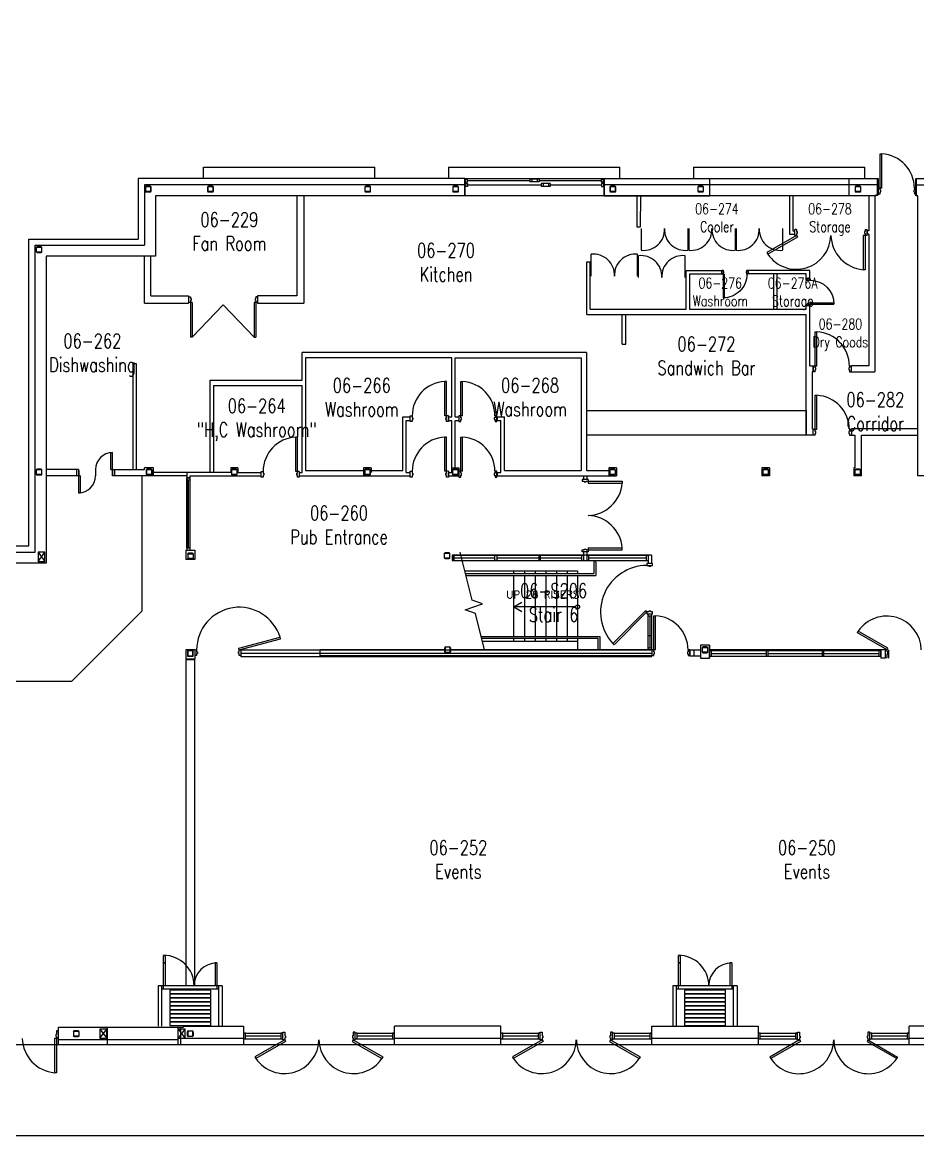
# Model space of a CAD drawing. Extents: x 11182 to 734459, y -1391328 to 152085.
# Drawn here: x 238746 to 262266, y -474470 to -445222 of the extents above; entities that cross this region are included whole.
import ezdxf
from ezdxf.enums import TextEntityAlignment as Align

# ---------------------------------------------------------------- set-up
doc = ezdxf.new("R2010")
doc.units = 0
doc.header["$LTSCALE"] = 500
doc.header["$MEASUREMENT"] = 0
doc.layers.add('0_Defpoints', color=106, linetype='CONTINUOUS', plot=False)
for name, color, linetype in [('0_room_data', 7, 'CONTINUOUS'), ('1_Wall_Exist', 251, 'CONTINUOUS'), ('3_Text', 7, 'CONTINUOUS')]:
    doc.layers.add(name, color=color, linetype=linetype)
doc.styles.add('1_200', font='simplex.shx', dxfattribs={"width": 0.75, "height": 460})
doc.styles.add('RAPIDO', font='SIMPLEX.shx')

# ---------------------------------------------------------------- blocks, each defined once
blk = doc.blocks.new('room_data')
at = {"layer": '3_Text', "style": '1_200', "width": 0.75}
for tag, p in [('ROOMNUM', (0, 0)), ('ROOMUSE', (0, -575))]:
    blk.add_attdef(tag, text='', height=345, dxfattribs=at).set_placement(p, align=Align.MIDDLE_CENTER)

msp = doc.modelspace()

# ---------------------------------------------------------------- linework, layer by layer
at = {"layer": '0_Defpoints'}
msp.add_lwpolyline([(217711, -415974), (309424, -415974), (309424, -474470), (217711, -474470)], close=True, dxfattribs=at)
at = {"layer": '1_Wall_Exist'}
for p, q in [((261279, -448681), (261324, -448681)), ((261279, -449632), (261279, -448681)), ((261324, -449581), (261324, -448681)), ((243506, -449323), (243506, -449028)), ((243506, -449028), (248006, -449028)), ((248006, -449323), (248006, -449028)), ((249943, -449028), (249943, -449324)), ((249943, -449028), (254443, -449028)), ((254443, -449324), (254443, -449028)), ((256380, -449028), (256380, -449323)), ((256380, -449028), (260880, -449028)), ((260880, -449323), (260880, -449028)), ((250371, -449324), (241788, -449323)), ((241788, -449323), (241788, -450915)), ((250371, -449489), (241953, -449488)), ((241953, -449488), (241953, -451080)), ((242105, -449527), (242000, -449527)), ((242000, -449539), (242105, -449539)), ((243744, -449527), (243639, -449527)), ((243639, -449539), (243744, -449539)), ((247873, -449527), (247768, -449527)), ((247768, -449539), (247873, -449539)), ((250180, -449527), (250075, -449527)), ((250075, -449539), (250180, -449539)), ((250371, -449778), (250371, -449324)), ((250371, -449324), (256795, -449324)), ((250371, -449324), (250371, -449778)), ((250441, -449344), (250371, -449344)), ((250371, -449419), (250441, -449419)), ((250371, -449460), (250441, -449460)), ((250441, -449535), (250371, -449535)), ((250391, -449419), (250391, -449344)), ((250391, -449460), (250391, -449535)), ((250441, -449419), (250441, -449344)), ((250441, -449378), (252081, -449378)), ((250441, -449460), (250441, -449535)), ((252375, -449500), (250441, -449500)), ((252081, -449340), (252081, -449415)), ((252321, -449340), (252081, -449340)), ((252321, -449415), (252081, -449415)), ((252131, -449340), (252131, -449415)), ((252271, -449340), (252271, -449415)), ((252321, -449340), (252321, -449415)), ((252321, -449378), (253961, -449378)), ((252375, -449460), (252375, -449535)), ((252615, -449460), (252375, -449460)), ((252615, -449535), (252375, -449535)), ((252425, -449460), (252425, -449535)), ((252565, -449460), (252565, -449535)), ((252615, -449460), (252615, -449535)), ((253961, -449500), (252615, -449500)), ((253961, -449344), (254031, -449344)), ((253961, -449419), (253961, -449344)), ((254031, -449419), (253961, -449419)), ((253961, -449460), (253961, -449535)), ((254031, -449460), (253961, -449460)), ((253961, -449535), (254031, -449535)), ((254011, -449419), (254011, -449344)), ((254011, -449460), (254011, -449535)), ((254031, -449324), (254031, -449778)), ((254031, -449778), (254031, -449324)), ((261229, -449488), (254031, -449488)), ((254310, -449527), (254205, -449527)), ((254205, -449539), (254310, -449539)), ((256617, -449527), (256512, -449527)), ((256512, -449539), (256617, -449539)), ((256795, -449323), (261229, -449323)), ((256795, -449324), (260468, -449323)), ((256795, -449324), (256795, -449778)), ((260468, -449778), (260468, -449323)), ((260747, -449527), (260642, -449527)), ((260642, -449539), (260747, -449539)), ((261202, -449323), (261202, -449778)), ((261215, -449323), (261215, -449756)), ((261229, -449323), (261229, -449756)), ((262216, -449778), (262216, -449323)), ((262229, -449323), (262229, -449778)), ((262229, -449323), (262720, -449323)), ((262229, -449488), (262555, -449488)), ((241977, -449550), (241977, -449655)), ((241989, -449655), (241989, -449550)), ((242105, -449667), (242000, -449667)), ((242000, -449679), (242105, -449679)), ((242117, -449550), (242117, -449655)), ((242129, -449655), (242129, -449550)), ((254031, -449778), (242243, -449778)), ((242243, -449778), (242243, -451368)), ((243615, -449550), (243615, -449655)), ((243627, -449655), (243627, -449550)), ((243744, -449667), (243639, -449667)), ((243639, -449679), (243744, -449679)), ((243755, -449550), (243755, -449655)), ((243767, -449655), (243767, -449550)), ((245954, -449778), (245954, -452410)), ((246144, -449778), (246144, -452600)), ((247745, -449550), (247745, -449655)), ((247757, -449655), (247757, -449550)), ((247873, -449667), (247768, -449667)), ((247768, -449679), (247873, -449679)), ((247885, -449550), (247885, -449655)), ((247897, -449655), (247897, -449550)), ((250052, -449550), (250052, -449655)), ((250064, -449655), (250064, -449550)), ((250180, -449667), (250075, -449667)), ((250075, -449679), (250180, -449679)), ((250192, -449550), (250192, -449655)), ((250204, -449655), (250204, -449550)), ((254031, -449778), (250371, -449778)), ((254031, -449778), (256795, -449778)), ((261165, -449778), (254031, -449778)), ((254182, -449550), (254182, -449655)), ((254194, -449655), (254194, -449550)), ((254310, -449667), (254205, -449667)), ((254205, -449679), (254310, -449679)), ((254322, -449550), (254322, -449655)), ((254334, -449655), (254334, -449550)), ((254887, -449778), (254887, -450598)), ((254981, -449778), (254980, -450598)), ((256489, -449550), (256489, -449655)), ((256501, -449655), (256501, -449550)), ((256617, -449667), (256512, -449667)), ((256512, -449679), (256617, -449679)), ((256629, -449550), (256629, -449655)), ((256641, -449655), (256641, -449550)), ((258897, -449778), (258897, -450791)), ((258989, -449778), (258989, -450699)), ((260619, -449550), (260619, -449655)), ((260631, -449655), (260631, -449550)), ((260747, -449667), (260642, -449667)), ((260642, -449679), (260747, -449679)), ((260759, -449550), (260759, -449655)), ((260771, -449655), (260771, -449550)), ((260979, -449778), (260979, -450699)), ((261135, -449778), (261135, -454402)), ((261165, -449756), (261229, -449756)), ((261165, -449756), (261165, -449778)), ((261324, -449581), (261229, -449581)), ((261229, -449731), (261279, -449731)), ((261298, -449632), (261279, -449632)), ((261279, -449731), (261279, -449680)), ((261279, -449680), (261298, -449680)), ((261298, -449680), (261298, -449632)), ((262179, -449632), (262160, -449632)), ((262160, -449632), (262160, -449680)), ((262160, -449680), (262179, -449680)), ((262229, -449581), (262179, -449581)), ((262179, -449581), (262179, -449632)), ((262179, -449680), (262179, -449731)), ((262179, -449731), (262229, -449731)), ((262265, -449778), (262229, -449778)), ((262265, -457138), (262265, -449778)), ((254887, -450598), (254980, -450598)), ((255005, -450642), (255005, -451212)), ((256224, -450642), (256224, -451212)), ((256250, -450642), (256250, -451212)), ((257469, -450642), (257469, -451212)), ((257494, -450642), (257494, -451212)), ((258713, -450642), (258713, -451212)), ((258989, -450699), (259034, -450699)), ((259034, -450821), (259034, -450669)), ((259084, -450669), (259034, -450669)), ((259084, -450669), (259084, -450720)), ((260884, -450669), (260884, -450720)), ((260884, -450669), (260934, -450669)), ((260934, -450821), (260934, -450669)), ((260979, -450699), (260934, -450699)), ((260934, -450699), (260934, -450791)), ((238923, -458973), (238923, -450915)), ((238923, -450915), (241788, -450915)), ((259084, -450821), (258305, -451271)), ((259109, -450865), (258330, -451315)), ((258897, -450791), (259034, -450791)), ((259084, -450821), (259034, -450821)), ((259084, -450720), (259103, -450720)), ((259103, -450770), (259084, -450770)), ((259084, -450770), (259084, -450821)), ((259084, -450821), (259109, -450865)), ((259103, -450720), (259103, -450770)), ((260834, -450821), (260834, -451721)), ((260934, -450821), (260834, -450821)), ((260884, -450720), (260865, -450720)), ((260865, -450720), (260865, -450770)), ((260865, -450770), (260884, -450770)), ((260884, -450770), (260884, -451721)), ((260979, -450791), (260934, -450791)), ((260979, -450791), (260979, -454246)), ((239088, -459138), (239088, -451080)), ((239088, -451080), (241953, -451080)), ((239112, -451142), (239112, -451247)), ((239124, -451247), (239124, -451142)), ((239240, -451119), (239135, -451119)), ((239135, -451131), (239240, -451131)), ((239240, -451259), (239135, -451259)), ((239135, -451271), (239240, -451271)), ((239252, -451142), (239252, -451247)), ((239264, -451247), (239264, -451142)), ((258305, -451271), (258330, -451315)), ((242243, -451368), (239376, -451368)), ((239376, -451368), (239376, -459433)), ((241953, -452600), (241953, -451368)), ((242122, -452410), (242122, -451368)), ((253576, -452902), (253576, -451512)), ((253576, -451512), (253665, -451512)), ((253665, -452758), (253665, -451512)), ((253690, -451887), (253690, -451317)), ((254909, -451887), (254909, -451317)), ((254934, -451925, 2182), (254934, -451355, 2182)), ((256154, -451925, 2182), (256154, -451355, 2182)), ((256180, -452758), (256180, -451741)), ((256180, -451741), (257118, -451741)), ((256272, -451833), (256272, -452758)), ((256272, -451833), (257118, -451833)), ((257118, -451838), (257118, -451735)), ((257118, -451735), (257152, -451735)), ((257118, -451741), (257118, -451833)), ((257183, -451838), (257118, -451838)), ((257152, -451735), (257152, -451770)), ((257152, -451770), (257165, -451770)), ((257152, -451803), (257152, -452464)), ((257165, -451803), (257152, -451803)), ((257165, -451770), (257165, -451803)), ((257183, -451838), (257183, -452464)), ((257765, -451803), (257765, -451770)), ((257765, -451770), (257778, -451770)), ((257778, -451803), (257765, -451803)), ((257778, -451770), (257778, -451735)), ((257778, -451735), (257812, -451735)), ((257778, -451838), (257778, -451803)), ((257812, -451838), (257778, -451838)), ((257812, -451735), (257812, -451838)), ((259430, -451741), (257812, -451741)), ((257812, -451833), (257812, -451741)), ((259338, -451833), (257812, -451833)), ((258486, -452758), (258486, -451833)), ((258578, -452758), (258578, -451833)), ((259338, -451965), (259338, -451833)), ((259430, -451965), (259430, -451741)), ((260884, -451721), (260834, -451721)), ((259335, -451999), (259335, -451965)), ((259335, -451965), (259438, -451965)), ((259370, -451999), (259335, -451999)), ((259429, -451965), (259338, -451965)), ((259370, -452012), (259370, -451999)), ((259403, -452012), (259370, -452012)), ((259403, -451999), (259403, -452012)), ((259438, -451999), (259403, -451999)), ((259438, -451965), (259438, -451999)), ((242122, -452410), (243114, -452410)), ((243114, -452410), (243114, -452600)), ((243114, -452410), (243114, -452600)), ((243114, -452430), (243164, -452430)), ((243164, -452430), (243164, -452481)), ((244929, -452430), (244879, -452430)), ((244879, -452430), (244879, -452481)), ((244929, -452410), (244929, -452600)), ((245954, -452410), (244929, -452410)), ((241953, -452600), (243114, -452600)), ((243209, -452580), (243114, -452580)), ((243164, -452481), (243183, -452481)), ((243164, -452529), (243164, -453494)), ((243183, -452529), (243164, -452529)), ((243183, -452481), (243183, -452529)), ((243209, -452580), (243209, -453494)), ((244021, -452640), (243209, -453494)), ((244021, -452640), (244834, -453494)), ((244834, -452580), (244834, -453494)), ((244929, -452580), (244834, -452580)), ((244879, -452481), (244860, -452481)), ((244860, -452481), (244860, -452529)), ((244860, -452529), (244879, -452529)), ((244879, -452529), (244879, -453494)), ((244929, -452600), (246144, -452600)), ((257152, -452464), (257183, -452464)), ((259335, -452659), (259335, -452625)), ((259335, -452625), (259370, -452625)), ((259438, -452659), (259335, -452659)), ((259338, -452758), (259338, -452659)), ((259338, -452659), (259429, -452659)), ((259370, -452625), (259370, -452612)), ((259370, -452612), (259403, -452612)), ((259403, -452612), (259403, -452625)), ((259403, -452625), (260064, -452625)), ((259429, -454246), (259429, -452659)), ((259438, -452594), (260064, -452594)), ((259438, -452594), (259438, -452659)), ((260064, -452625), (260064, -452594)), ((253576, -452902), (259338, -452902)), ((253665, -452758), (256180, -452758)), ((254507, -453674), (254507, -452902)), ((254596, -453674), (254596, -452902)), ((256272, -452758), (259338, -452758)), ((259338, -456071), (259337, -452902)), ((243209, -453494), (243164, -453494)), ((244834, -453494), (244879, -453494)), ((259572, -453352), (259617, -453352)), ((259572, -454303), (259572, -453352)), ((259617, -454252), (259617, -453352)), ((246098, -454625), (246098, -453895)), ((253564, -453895), (246098, -453895)), ((253564, -453895), (253564, -456998)), ((254507, -453674), (254596, -453674)), ((241648, -454189), (241648, -456970)), ((241648, -454189), (241740, -454189)), ((241740, -454189), (241740, -456970)), ((250031, -454035), (246187, -454035)), ((246187, -454035), (246187, -456998)), ((250031, -455589), (250031, -454035)), ((250120, -455589), (250120, -454035)), ((250120, -454035), (253424, -454035)), ((253424, -454035), (253424, -456998)), ((259429, -454246), (259522, -454246)), ((259493, -454402), (259494, -455902)), ((259572, -454402), (259493, -454402)), ((259522, -454402), (259522, -454246)), ((259617, -454252), (259522, -454252)), ((259522, -454252), (259522, -454402)), ((259591, -454303), (259572, -454303)), ((259572, -454402), (259572, -454351)), ((259572, -454351), (259591, -454351)), ((259591, -454351), (259591, -454303)), ((260472, -454303), (260453, -454303)), ((260453, -454303), (260453, -454351)), ((260453, -454351), (260472, -454351)), ((260522, -454252), (260472, -454252)), ((260472, -454252), (260472, -454303)), ((260472, -454351), (260472, -454402)), ((260472, -454402), (261135, -454402)), ((260979, -454246), (260522, -454246)), ((260522, -454402), (260522, -454246)), ((260522, -454402), (260522, -454252)), ((243680, -457046), (243680, -454625)), ((243680, -454625), (246098, -454625)), ((243769, -454765), (246098, -454765)), ((243769, -454765), (243769, -457049)), ((246098, -457049), (246098, -454765)), ((249843, -455559), (249843, -454659)), ((249888, -454659), (249843, -454659)), ((249888, -455610), (249888, -454659)), ((250263, -454659), (250308, -454659)), ((250263, -455610), (250263, -454659)), ((250308, -455559), (250308, -454659)), ((259572, -455021), (259617, -455021)), ((259572, -455972), (259572, -455021)), ((259617, -455921), (259617, -455021)), ((248743, -455589), (248938, -455589)), ((248743, -456998), (248743, -455589)), ((248832, -457046), (248832, -455678)), ((248832, -455678), (248938, -455678)), ((248924, -455589), (248924, -455678)), ((248938, -455709), (248938, -455559)), ((248938, -455559), (248988, -455559)), ((248988, -455559), (248988, -455610)), ((248988, -455610), (249007, -455610)), ((249007, -455658), (248988, -455658)), ((248988, -455658), (248988, -455709)), ((249007, -455610), (249007, -455658)), ((249938, -455559), (249843, -455559)), ((249869, -455658), (249869, -455610)), ((249869, -455610), (249888, -455610)), ((249888, -455658), (249869, -455658)), ((249888, -455709), (249888, -455658)), ((249938, -455559), (249938, -455709)), ((249938, -455589), (250031, -455589)), ((249938, -455678), (249938, -455589)), ((249938, -455678), (250031, -455678)), ((250031, -457046), (250031, -455678)), ((250120, -455589), (250213, -455589)), ((250120, -456922), (250120, -455678)), ((250123, -455678), (250213, -455678)), ((250308, -455559), (250213, -455559)), ((250213, -455559), (250213, -455709)), ((250282, -455610), (250263, -455610)), ((250263, -455709), (250263, -455658)), ((250263, -455658), (250282, -455658)), ((250282, -455658), (250282, -455610)), ((251163, -455610), (251144, -455610)), ((251144, -455610), (251144, -455658)), ((251144, -455658), (251163, -455658)), ((251213, -455559), (251163, -455559)), ((251163, -455559), (251163, -455610)), ((251163, -455658), (251163, -455709)), ((251213, -455709), (251213, -455559)), ((251213, -455586), (251411, -455586)), ((251213, -455678), (251319, -455678)), ((251227, -455678), (251227, -455589)), ((251319, -457046), (251319, -455678)), ((251411, -456998), (251411, -455586)), ((253564, -455420), (259338, -455420)), ((259338, -455420), (259338, -456071)), ((248988, -455709), (248938, -455709)), ((249938, -455709), (249888, -455709)), ((250213, -455709), (250263, -455709)), ((251163, -455709), (251213, -455709)), ((259522, -455902), (259494, -455902)), ((259522, -456071), (259522, -455902)), ((259617, -455921), (259522, -455921)), ((259591, -455972), (259572, -455972)), ((259591, -456020), (259591, -455972)), ((260472, -455972), (260453, -455972)), ((260453, -455972), (260453, -456020)), ((260522, -455921), (260472, -455921)), ((260472, -455921), (260472, -455972)), ((262265, -455902), (260522, -455902)), ((260522, -455902), (260522, -456071)), ((245928, -457019), (245928, -456119)), ((245973, -456119), (245928, -456119)), ((245973, -457070), (245973, -456119)), ((249843, -457017), (249843, -456117)), ((249888, -456117), (249843, -456117)), ((249888, -457068), (249888, -456117)), ((250263, -456117), (250308, -456117)), ((250263, -457068), (250263, -456117)), ((250308, -457017), (250308, -456117)), ((259572, -456071), (253564, -456071)), ((259572, -456071), (259572, -456020)), ((259572, -456020), (259591, -456020)), ((260453, -456020), (260472, -456020)), ((260472, -456020), (260472, -456071)), ((260472, -456071), (260618, -456071)), ((260618, -456071), (260618, -456922)), ((260787, -456071), (262265, -456071)), ((260787, -457138), (260787, -456071)), ((241071, -456970), (241071, -456525)), ((241071, -456525), (241116, -456525)), ((241116, -457138), (241116, -456525)), ((239112, -456984), (239112, -457089)), ((239124, -457089), (239124, -456984)), ((239240, -456961), (239135, -456961)), ((239135, -456973), (239240, -456973)), ((239240, -457101), (239135, -457101)), ((239135, -457113), (239240, -457113)), ((239252, -456984), (239252, -457089)), ((239264, -457089), (239264, -456984)), ((240226, -456970), (239376, -456970)), ((240271, -457138), (239396, -457138)), ((240176, -457138), (240176, -456970)), ((240226, -456970), (240226, -457583)), ((240231, -456998), (240231, -457138)), ((240271, -457138), (240271, -457583)), ((240671, -456970), (240671, -457138)), ((241071, -456970), (241953, -456970)), ((243067, -457138), (241116, -457138)), ((241121, -457138), (241121, -456998)), ((241166, -456970), (241166, -457138)), ((241893, -460686), (241893, -457138)), ((241953, -456970), (241953, -456922)), ((242197, -456922), (241953, -456922)), ((242004, -456984), (242004, -457089)), ((242016, -457089), (242016, -456984)), ((242132, -456961), (242028, -456961)), ((242028, -456973), (242132, -456973)), ((242132, -457101), (242028, -457101)), ((242028, -457113), (242132, -457113)), ((242144, -456984), (242144, -457089)), ((242156, -457089), (242156, -456984)), ((244224, -457049), (242176, -457049)), ((242176, -457049), (242176, -457138)), ((242197, -457138), (242197, -456922)), ((243067, -457049), (243067, -459086)), ((243156, -457138), (245023, -457138)), ((243156, -459086), (243156, -457138)), ((243165, -457138), (243469, -457138)), ((244406, -456922), (244224, -456922)), ((244224, -456922), (244224, -457049)), ((244239, -456984), (244239, -457089)), ((244250, -457089), (244250, -456984)), ((244367, -456961), (244262, -456961)), ((244262, -456973), (244367, -456973)), ((244367, -457101), (244262, -457101)), ((244262, -457113), (244367, -457113)), ((244379, -456984), (244379, -457089)), ((244391, -457089), (244391, -456984)), ((244406, -456922), (244406, -457049)), ((244406, -457049), (245023, -457049)), ((245009, -457049), (245009, -457138)), ((245023, -457169), (245023, -457019)), ((245023, -457019), (245073, -457019)), ((245073, -457019), (245073, -457070)), ((245073, -457070), (245092, -457070)), ((245092, -457118), (245073, -457118)), ((245073, -457118), (245073, -457169)), ((245092, -457070), (245092, -457118)), ((246023, -457019), (245928, -457019)), ((245954, -457118), (245954, -457070)), ((245954, -457070), (245973, -457070)), ((245973, -457118), (245954, -457118)), ((245973, -457169), (245973, -457118)), ((246023, -457019), (246023, -457169)), ((246023, -457049), (246098, -457049)), ((246023, -457138), (248938, -457138)), ((246187, -456998), (247713, -456998)), ((247713, -456922), (247713, -457138)), ((247914, -456922), (247713, -456922)), ((247739, -456984), (247739, -457089)), ((247750, -457089), (247750, -456984)), ((247867, -456961), (247762, -456961)), ((247762, -456973), (247867, -456973)), ((247867, -457101), (247762, -457101)), ((247762, -457113), (247867, -457113)), ((247879, -456984), (247879, -457089)), ((247891, -457089), (247891, -456984)), ((247914, -456922), (247914, -457046)), ((247914, -456998), (248743, -456998)), ((248832, -457046), (248938, -457046)), ((248924, -457049), (248924, -457138)), ((248938, -457167), (248938, -457017)), ((248938, -457017), (248988, -457017)), ((248988, -457017), (248988, -457068)), ((248988, -457068), (249007, -457068)), ((249007, -457116), (248988, -457116)), ((248988, -457116), (248988, -457167)), ((249007, -457068), (249007, -457116)), ((249938, -457017), (249843, -457017)), ((249869, -457116), (249869, -457068)), ((249869, -457068), (249888, -457068)), ((249888, -457116), (249869, -457116)), ((249888, -457167), (249888, -457116)), ((249938, -457017), (249938, -457167)), ((249938, -457046), (250031, -457046)), ((249938, -457138), (249938, -457049)), ((249938, -457138), (250213, -457138)), ((250031, -456922), (250213, -456922)), ((250046, -456984), (250046, -457089)), ((250057, -457089), (250057, -456984)), ((250174, -456961), (250069, -456961)), ((250069, -456973), (250174, -456973)), ((250174, -457101), (250069, -457101)), ((250069, -457113), (250174, -457113)), ((250186, -456984), (250186, -457089)), ((250198, -457089), (250198, -456984)), ((250213, -456922), (250213, -457167)), ((250308, -457017), (250213, -457017)), ((250282, -457068), (250263, -457068)), ((250263, -457167), (250263, -457116)), ((250263, -457116), (250282, -457116)), ((250282, -457116), (250282, -457068)), ((251163, -457068), (251144, -457068)), ((251144, -457068), (251144, -457116)), ((251144, -457116), (251163, -457116)), ((251213, -457017), (251163, -457017)), ((251163, -457017), (251163, -457068)), ((251163, -457116), (251163, -457167)), ((251213, -457167), (251213, -457017)), ((251213, -457046), (251319, -457046)), ((251213, -457138), (254351, -457138)), ((251227, -457138), (251227, -457049)), ((251411, -456998), (253424, -456998)), ((253486, -457138), (253486, -457228)), ((253564, -456998), (254150, -456998)), ((253576, -457138), (253576, -457228)), ((254150, -456922), (254150, -457138)), ((254351, -456922), (254150, -456922)), ((254176, -456984), (254176, -457089)), ((254187, -457089), (254187, -456984)), ((254304, -456961), (254199, -456961)), ((254199, -456973), (254304, -456973)), ((254304, -457101), (254199, -457101)), ((254199, -457113), (254304, -457113)), ((254316, -456984), (254316, -457089)), ((254328, -457089), (254328, -456984)), ((254351, -456922), (254351, -457138)), ((258172, -456922), (258172, -457138)), ((258373, -456922), (258172, -456922)), ((258373, -457138), (258172, -457138)), ((258198, -456984), (258198, -457089)), ((258209, -457089), (258209, -456984)), ((258326, -456961), (258221, -456961)), ((258221, -456973), (258326, -456973)), ((258326, -457101), (258221, -457101)), ((258221, -457113), (258326, -457113)), ((258338, -456984), (258338, -457089)), ((258350, -457089), (258350, -456984)), ((258373, -456922), (258373, -457138)), ((260586, -456922), (260586, -457138)), ((260618, -456922), (260586, -456922)), ((260787, -457138), (260586, -457138)), ((260612, -456984), (260612, -457089)), ((260623, -457089), (260623, -456984)), ((260740, -456961), (260635, -456961)), ((260635, -456973), (260740, -456973)), ((260740, -457101), (260635, -457101)), ((260635, -457113), (260740, -457113)), ((260752, -456984), (260752, -457089)), ((260764, -457089), (260764, -456984)), ((263262, -457138), (262265, -457138)), ((243067, -459036), (243067, -457187)), ((243067, -457187), (243156, -457187)), ((243156, -457187), (243067, -457187)), ((243156, -457187), (243067, -457187)), ((243067, -457237), (243156, -457237)), ((243113, -459036), (243113, -457237)), ((243156, -459036), (243156, -457187)), ((245073, -457169), (245023, -457169)), ((246023, -457169), (245973, -457169)), ((248988, -457167), (248938, -457167)), ((249938, -457167), (249888, -457167)), ((250213, -457167), (250263, -457167)), ((251163, -457167), (251213, -457167)), ((253607, -457228), (253455, -457228)), ((253455, -457228), (253455, -457278)), ((253455, -457278), (253506, -457278)), ((253506, -457278), (253506, -457297)), ((253506, -457297), (253556, -457297)), ((253556, -457297), (253556, -457278)), ((253556, -457278), (254507, -457278)), ((253607, -457228), (253607, -457328)), ((253607, -457328), (254507, -457328)), ((254507, -457278), (254507, -457328)), ((240226, -457583), (240271, -457583)), ((225104, -458973), (238923, -458973)), ((225308, -459138), (239088, -459138)), ((239160, -459142), (239338, -459384)), ((239160, -459384), (239338, -459142)), ((239160, -459142), (239160, -459384)), ((239338, -459142), (239160, -459142)), ((239338, -459384), (239338, -459142)), ((243041, -459086), (243278, -459086)), ((243041, -459086), (243041, -459332)), ((243159, -459036), (243067, -459036)), ((243067, -459086), (243156, -459086)), ((243219, -459171), (243114, -459171)), ((243114, -459183), (243219, -459183)), ((243159, -459086), (243159, -459036)), ((243278, -459086), (243278, -459332)), ((249828, -459180), (249828, -459285)), ((249840, -459285), (249840, -459180)), ((249957, -459156), (249852, -459156)), ((249852, -459168), (249957, -459168)), ((249969, -459180), (249969, -459285)), ((249980, -459285), (249980, -459180)), ((250564, -460405), (250250, -459138)), ((253455, -459128), (253455, -459078)), ((253455, -459078), (253506, -459078)), ((253607, -459128), (253455, -459128)), ((253486, -459128), (253486, -459357)), ((253506, -459078), (253506, -459059)), ((253506, -459059), (253556, -459059)), ((253556, -459059), (253556, -459078)), ((253556, -459078), (254507, -459078)), ((253576, -459128), (253576, -459357)), ((253607, -459028), (253607, -459128)), ((253607, -459028), (254507, -459028)), ((254507, -459078), (254507, -459028)), ((239376, -459433), (225564, -459433)), ((239160, -459384), (239338, -459384)), ((243278, -459332), (243041, -459332)), ((243091, -459194), (243091, -459299)), ((243102, -459299), (243102, -459194)), ((243219, -459311), (243114, -459311)), ((243114, -459323), (243219, -459323)), ((243231, -459194), (243231, -459299)), ((243243, -459299), (243243, -459194)), ((249957, -459297), (249852, -459297)), ((249852, -459308), (249957, -459308)), ((250036, -459217), (253486, -459217)), ((250086, -459217), (250036, -459217)), ((250036, -459217), (250036, -459357)), ((250036, -459357), (255184, -459357)), ((255273, -459217), (250043, -459217)), ((250043, -459217), (250043, -459357)), ((250086, -459357), (250086, -459217)), ((250086, -459292), (251161, -459292)), ((250086, -459357), (252311, -459357)), ((251161, -459357), (251161, -459217)), ((251161, -459217), (251211, -459217)), ((251211, -459357), (251161, -459357)), ((251211, -459217), (251211, -459357)), ((251211, -459292), (252311, -459292)), ((252361, -459217), (252311, -459217)), ((252311, -459217), (252311, -459357)), ((252311, -459357), (252361, -459357)), ((252361, -459357), (252361, -459217)), ((252361, -459292), (253436, -459292)), ((252361, -459357), (255134, -459357)), ((253486, -459217), (253436, -459217)), ((253436, -459217), (253436, -459357)), ((253436, -459357), (253486, -459357)), ((253576, -459217), (255184, -459217)), ((253626, -459217), (253576, -459217)), ((253576, -459357), (253626, -459357)), ((253626, -459357), (253626, -459217)), ((253626, -459292), (255134, -459292)), ((253757, -459405), (253757, -459702)), ((253807, -459405), (253807, -459752)), ((255134, -459217), (255134, -459357)), ((255134, -459357), (255184, -459357)), ((255303, -459439), (255153, -459439)), ((255153, -459439), (255153, -459489)), ((255184, -459217), (255184, -459439)), ((255273, -459217), (255273, -459439)), ((255303, -459489), (255303, -459439)), ((250371, -459627), (253334, -459627)), ((250390, -459702), (253757, -459702)), ((250402, -459752), (253807, -459752)), ((251654, -459702), (251654, -459627)), ((251654, -461352), (251654, -459752)), ((251934, -459627), (251934, -459702)), ((251934, -459752), (251934, -461352)), ((252214, -459627), (252214, -459702)), ((252214, -459752), (252214, -461352)), ((252494, -459627), (252494, -459702)), ((252494, -459752), (252494, -461352)), ((252774, -459627), (252774, -459702)), ((252774, -459752), (252774, -461352)), ((253054, -459627), (253054, -459702)), ((253054, -459752), (253054, -461352)), ((253334, -459627), (253334, -459702)), ((253334, -459752), (253334, -461352)), ((255153, -459489), (255204, -459489)), ((255184, -459490), (255273, -459490)), ((255204, -459489), (255204, -459508)), ((255204, -459508), (255252, -459508)), ((255252, -459508), (255252, -459489)), ((255252, -459489), (255303, -459489)), ((250382, -460657), (250831, -460498)), ((250831, -460498), (250564, -460405)), ((253284, -460577), (251648, -460577)), ((251654, -460577), (251870, -460452)), ((251654, -460577), (251870, -460702)), ((240046, -462533), (241893, -460686)), ((250649, -460750), (250382, -460657)), ((250887, -461708), (250649, -460750)), ((255122, -460677), (254259, -461540)), ((255153, -460709), (254291, -461572)), ((255153, -460709), (255122, -460677)), ((255204, -460709), (255153, -460709)), ((255153, -460709), (255153, -460759)), ((255153, -460759), (255303, -460759)), ((255184, -461708), (255184, -460759)), ((255184, -460809), (255273, -460809)), ((255252, -460690), (255204, -460690)), ((255204, -460690), (255204, -460709)), ((255228, -460809), (255228, -461658)), ((255252, -460709), (255252, -460690)), ((255303, -460709), (255252, -460709)), ((255273, -460759), (255273, -461708)), ((255303, -460759), (255303, -460709)), ((255334, -460809), (255379, -460809)), ((255334, -461760), (255334, -460809)), ((255379, -461709), (255379, -460809)), ((260680, -461260), (260705, -461216)), ((261485, -461666), (260705, -461216)), ((244435, -461665), (245517, -461375)), ((244446, -461708), (245528, -461418)), ((245528, -461418), (245517, -461375)), ((250799, -461352), (253914, -461352)), ((250811, -461402), (253864, -461402)), ((250830, -461477), (253334, -461477)), ((251654, -461477), (251654, -461402)), ((251934, -461402), (251934, -461477)), ((252214, -461402), (252214, -461477)), ((252494, -461402), (252494, -461477)), ((252774, -461402), (252774, -461477)), ((253054, -461402), (253054, -461477)), ((253334, -461402), (253334, -461708)), ((253864, -461402), (253864, -461708)), ((253914, -461352), (253914, -461708)), ((255273, -461335), (255184, -461335)), ((261460, -461710), (260680, -461260)), ((243041, -461708), (243041, -461954)), ((243276, -461708), (243041, -461708)), ((243083, -461736), (243083, -461864)), ((243091, -461736), (243091, -461864)), ((243223, -461724), (243095, -461724)), ((243223, -461732), (243095, -461732)), ((243227, -461864), (243227, -461736)), ((243235, -461864), (243235, -461736)), ((243276, -461708), (243276, -461954)), ((243276, -461708), (243326, -461708)), ((243326, -461708), (243326, -461759)), ((243326, -461759), (243345, -461759)), ((243345, -461807), (243326, -461807)), ((243326, -461807), (243326, -461858)), ((243345, -461759), (243345, -461807)), ((244427, -461807), (244427, -461759)), ((244427, -461759), (244446, -461759)), ((244446, -461807), (244427, -461807)), ((244446, -461708), (244435, -461665)), ((244446, -461759), (244446, -461708)), ((244446, -461708), (255284, -461708)), ((244446, -461858), (244446, -461807)), ((244496, -461892), (244496, -461708)), ((255284, -461800), (244496, -461800)), ((249827, -461708), (246572, -461708)), ((246572, -461860), (246572, -461708)), ((249843, -461756), (249843, -461651)), ((249855, -461651), (249855, -461756)), ((249866, -461628), (249971, -461628)), ((249971, -461640), (249866, -461640)), ((249866, -461768), (249971, -461768)), ((249971, -461780), (249866, -461780)), ((249983, -461756), (249983, -461651)), ((249995, -461651), (249995, -461756)), ((255284, -461708), (250027, -461708)), ((254291, -461572), (254259, -461540)), ((255184, -461658), (255273, -461658)), ((255284, -461708), (255284, -461860)), ((255284, -461708), (255284, -461860)), ((255379, -461709), (255284, -461709)), ((255353, -461760), (255334, -461760)), ((255334, -461859), (255334, -461808)), ((255334, -461808), (255353, -461808)), ((255353, -461808), (255353, -461760)), ((256234, -461760), (256215, -461760)), ((256215, -461760), (256215, -461808)), ((256215, -461808), (256234, -461808)), ((256284, -461709), (256234, -461709)), ((256234, -461709), (256234, -461760)), ((256234, -461808), (256234, -461859)), ((256284, -461708), (256561, -461708)), ((256284, -461708), (256284, -461860)), ((256284, -461859), (256284, -461709)), ((256390, -461860), (256390, -461708)), ((256561, -461587), (256561, -461926)), ((256795, -461587), (256561, -461587)), ((256603, -461654), (256603, -461758)), ((256615, -461758), (256615, -461654)), ((256731, -461630), (256626, -461630)), ((256626, -461642), (256731, -461642)), ((256731, -461770), (256626, -461770)), ((256626, -461782), (256731, -461782)), ((256743, -461654), (256743, -461758)), ((256755, -461758), (256755, -461654)), ((256795, -461587), (256795, -461926)), ((256796, -461926), (256795, -461587)), ((261295, -461708), (256795, -461708)), ((256845, -461727), (256795, -461727)), ((256845, -461727), (258287, -461727)), ((256845, -461877), (256845, -461727)), ((256845, -461802), (258287, -461802)), ((258337, -461727), (258287, -461727)), ((258287, -461727), (258287, -461877)), ((258337, -461727), (261247, -461727)), ((258337, -461877), (258337, -461727)), ((258337, -461802), (259754, -461802)), ((259804, -461727), (259754, -461727)), ((259754, -461727), (259754, -461877)), ((259804, -461877), (259804, -461727)), ((259804, -461802), (261247, -461802)), ((261297, -461727), (261247, -461727)), ((261247, -461727), (261247, -461877)), ((261295, -461877), (261295, -461708)), ((261297, -461708), (261297, -461926)), ((261410, -461708), (261297, -461708)), ((261410, -461708), (261410, -461926)), ((261460, -461710), (261410, -461710)), ((261460, -461710), (261485, -461666)), ((261460, -461761), (261460, -461710)), ((261479, -461761), (261460, -461761)), ((261460, -461910), (261460, -461811)), ((261460, -461811), (261479, -461811)), ((261479, -461811), (261479, -461761)), ((261495, -461710), (261495, -461926)), ((243276, -461954), (243041, -461954)), ((243276, -461969), (243041, -461969)), ((243041, -461969), (243041, -470531)), ((243095, -461868), (243223, -461868)), ((243095, -461876), (243223, -461876)), ((243326, -461858), (243276, -461858)), ((243276, -470531), (243276, -461969)), ((244496, -461858), (244446, -461858)), ((255284, -461892), (244496, -461892)), ((255284, -461860), (246572, -461860)), ((255284, -461859), (255334, -461859)), ((256234, -461859), (256284, -461859)), ((256284, -461860), (256561, -461860)), ((256561, -461926), (256796, -461926)), ((256795, -461877), (261295, -461877)), ((256845, -461877), (258287, -461877)), ((258337, -461877), (261247, -461877)), ((261247, -461877), (261297, -461877)), ((261410, -461926), (261297, -461926)), ((261410, -461910), (261460, -461910)), ((232319, -462533), (240046, -462533)), ((242459, -469925), (242459, -469737)), ((242459, -469737), (242504, -469737)), ((242504, -469925), (242459, -469925)), ((242459, -469931), (242504, -469931)), ((242459, -470607), (242459, -469931)), ((242504, -469737), (242504, -469925)), ((242504, -469931), (242504, -470531)), ((243859, -469931), (243814, -469931)), ((243814, -469931), (243814, -470531)), ((243859, -469931), (243859, -470607)), ((255979, -469925), (255979, -469737)), ((255979, -469737), (256024, -469737)), ((256024, -469925), (255979, -469925)), ((255979, -469931), (256024, -469931)), ((255979, -470607), (255979, -469931)), ((256024, -469737), (256024, -469925)), ((256024, -469931), (256024, -470531)), ((257379, -469931), (257334, -469931)), ((257334, -469931), (257334, -470531)), ((257379, -469931), (257379, -470607)), ((244001, -470531), (242317, -470531)), ((242317, -470531), (242317, -471594)), ((242409, -471594), (242409, -470531)), ((243909, -471594), (243909, -470531)), ((244001, -470531), (244001, -471594)), ((257521, -470531), (255837, -470531)), ((255837, -470531), (255837, -471594)), ((255929, -471594), (255929, -470531)), ((257429, -471594), (257429, -470531)), ((257521, -470531), (257521, -471594)), ((242409, -470607), (243909, -470607)), ((243696, -470644), (242622, -470644)), ((242622, -470644), (242622, -470736)), ((242622, -470736), (243696, -470736)), ((243696, -470749), (242622, -470749)), ((242622, -470749), (242622, -470841)), ((242622, -470841), (243696, -470841)), ((243696, -470854), (242622, -470854)), ((242622, -470854), (242622, -470946)), ((243696, -470736), (243696, -470644)), ((243696, -470841), (243696, -470749)), ((243696, -470946), (243696, -470854)), ((255929, -470607), (257429, -470607)), ((257216, -470644), (256142, -470644)), ((256142, -470644), (256142, -470736)), ((256142, -470736), (257216, -470736)), ((257216, -470749), (256142, -470749)), ((256142, -470749), (256142, -470841)), ((256142, -470841), (257216, -470841)), ((257216, -470854), (256142, -470854)), ((256142, -470854), (256142, -470946)), ((257216, -470736), (257216, -470644)), ((257216, -470841), (257216, -470749)), ((257216, -470946), (257216, -470854)), ((242622, -470946), (243696, -470946)), ((243696, -470959), (242622, -470959)), ((242622, -470959), (242622, -471051)), ((242622, -471051), (243696, -471051)), ((243696, -471064), (242622, -471064)), ((242622, -471064), (242622, -471156)), ((242622, -471156), (243696, -471156)), ((243696, -471169), (242622, -471169)), ((242622, -471169), (242622, -471261)), ((243696, -471051), (243696, -470959)), ((243696, -471156), (243696, -471064)), ((243696, -471261), (243696, -471169)), ((256142, -470946), (257216, -470946)), ((257216, -470959), (256142, -470959)), ((256142, -470959), (256142, -471051)), ((256142, -471051), (257216, -471051)), ((257216, -471064), (256142, -471064)), ((256142, -471064), (256142, -471156)), ((256142, -471156), (257216, -471156)), ((257216, -471169), (256142, -471169)), ((256142, -471169), (256142, -471261)), ((257216, -471051), (257216, -470959)), ((257216, -471156), (257216, -471064)), ((257216, -471261), (257216, -471169)), ((242622, -471261), (243696, -471261)), ((243696, -471274), (242622, -471274)), ((242622, -471274), (242622, -471366)), ((242622, -471366), (243696, -471366)), ((243696, -471379), (242622, -471379)), ((242622, -471379), (242622, -471471)), ((242622, -471471), (243696, -471471)), ((243696, -471366), (243696, -471274)), ((243696, -471471), (243696, -471379)), ((256142, -471261), (257216, -471261)), ((257216, -471274), (256142, -471274)), ((256142, -471274), (256142, -471366)), ((256142, -471366), (257216, -471366)), ((257216, -471379), (256142, -471379)), ((256142, -471379), (256142, -471471)), ((256142, -471471), (257216, -471471)), ((257216, -471366), (257216, -471274)), ((257216, -471471), (257216, -471379)), ((239696, -471714), (239646, -471714)), ((239646, -471714), (239646, -471813)), ((239696, -471619), (242979, -471619)), ((239696, -472079), (239696, -471619)), ((240088, -471737), (240088, -471842)), ((240100, -471842), (240100, -471737)), ((240216, -471713), (240111, -471713)), ((240111, -471725), (240216, -471725)), ((240228, -471737), (240228, -471842)), ((240240, -471842), (240240, -471737)), ((240786, -471668), (240964, -471910)), ((240786, -471910), (240964, -471668)), ((240786, -471668), (240786, -471910)), ((240964, -471668), (240786, -471668)), ((240964, -471910), (240964, -471668)), ((240985, -472079), (240985, -471619)), ((243696, -471484), (242622, -471484)), ((242622, -471484), (242622, -471576)), ((242622, -471576), (243696, -471576)), ((242839, -472079), (242839, -471619)), ((242843, -471914), (242843, -471664)), ((242843, -471672), (243021, -471914)), ((242843, -471914), (243021, -471672)), ((243021, -471672), (242843, -471672)), ((242902, -471619), (242902, -472079)), ((242979, -471619), (242979, -471594)), ((242979, -471594), (244559, -471594)), ((243021, -471914), (243021, -471672)), ((243083, -471842), (243083, -471737)), ((243095, -471737), (243095, -471842)), ((243106, -471713), (243211, -471713)), ((243211, -471725), (243106, -471725)), ((243223, -471842), (243223, -471737)), ((243235, -471737), (243235, -471842)), ((243696, -471576), (243696, -471484)), ((244559, -471594), (244559, -472079)), ((245589, -471949), (245589, -471749)), ((245589, -471749), (245639, -471749)), ((245639, -471749), (245639, -471847)), ((247489, -471749), (247439, -471749)), ((247439, -471749), (247439, -471847)), ((247489, -471949), (247489, -471749)), ((251319, -471594), (248519, -471594)), ((248519, -472079), (248519, -471594)), ((251319, -472079), (251319, -471594)), ((252349, -471949), (252349, -471749)), ((252349, -471749), (252399, -471749)), ((252399, -471749), (252399, -471847)), ((254249, -471749), (254199, -471749)), ((254199, -471749), (254199, -471847)), ((254249, -471949), (254249, -471749)), ((255279, -472079), (255279, -471594)), ((255279, -471594), (258079, -471594)), ((257216, -471484), (256142, -471484)), ((256142, -471484), (256142, -471576)), ((256142, -471576), (257216, -471576)), ((257216, -471576), (257216, -471484)), ((258079, -471594), (258079, -472079)), ((259109, -471952), (259109, -471752)), ((259109, -471752), (259159, -471752)), ((259159, -471752), (259159, -471850)), ((261009, -471752), (260959, -471752)), ((260959, -471752), (260959, -471850)), ((261009, -471952), (261009, -471752)), ((262039, -472079), (262039, -471594)), ((263259, -471594), (262039, -471594)), ((239596, -471914), (239596, -472814)), ((239696, -471914), (239596, -471914)), ((239646, -471813), (239627, -471813)), ((239627, -471813), (239627, -471863)), ((239627, -471863), (239646, -471863)), ((239646, -471863), (239646, -472814)), ((239696, -471940), (242839, -471940)), ((240216, -471854), (240111, -471854)), ((240111, -471865), (240216, -471865)), ((240786, -471910), (240964, -471910)), ((244559, -471914), (242839, -471914)), ((243106, -471854), (243211, -471854)), ((243211, -471865), (243106, -471865)), ((244609, -471774), (244559, -471774)), ((244559, -471924), (244609, -471924)), ((244609, -471774), (245589, -471774)), ((244609, -471924), (244609, -471774)), ((244609, -471849), (245539, -471849)), ((244609, -471924), (245589, -471924)), ((245639, -471949), (244859, -472399)), ((245664, -471992), (244884, -472442)), ((245589, -471774), (245539, -471774)), ((245539, -471774), (245539, -471924)), ((245539, -471924), (245589, -471924)), ((245639, -471949), (245589, -471949)), ((245639, -471847), (245658, -471847)), ((245658, -471898), (245639, -471898)), ((245639, -471898), (245639, -471949)), ((245639, -471949), (245664, -471992)), ((245658, -471847), (245658, -471898)), ((247439, -471949), (247414, -471992)), ((247414, -471992), (248193, -472442)), ((247439, -471847), (247420, -471847)), ((247420, -471847), (247420, -471898)), ((247420, -471898), (247439, -471898)), ((247439, -471898), (247439, -471949)), ((247439, -471949), (247489, -471949)), ((247439, -471949), (248218, -472399)), ((247539, -471774), (247489, -471774)), ((247489, -471924), (247539, -471924)), ((247539, -471774), (248519, -471774)), ((247539, -471924), (247539, -471774)), ((247539, -471849), (248469, -471849)), ((247539, -471924), (248519, -471924)), ((248519, -471774), (248469, -471774)), ((248469, -471774), (248469, -471924)), ((248469, -471924), (248519, -471924)), ((251319, -471914), (248519, -471914)), ((251369, -471774), (251319, -471774)), ((251319, -471924), (251369, -471924)), ((251369, -471774), (252349, -471774)), ((251369, -471924), (251369, -471774)), ((251369, -471849), (252299, -471849)), ((251369, -471924), (252349, -471924)), ((252399, -471949), (251619, -472399)), ((252424, -471992), (251644, -472442)), ((252349, -471774), (252299, -471774)), ((252299, -471774), (252299, -471924)), ((252299, -471924), (252349, -471924)), ((252399, -471949), (252349, -471949)), ((252399, -471847), (252418, -471847)), ((252418, -471898), (252399, -471898)), ((252399, -471898), (252399, -471949)), ((252399, -471949), (252424, -471992)), ((252418, -471847), (252418, -471898)), ((254199, -471949), (254174, -471992)), ((254174, -471992), (254953, -472442)), ((254199, -471847), (254180, -471847)), ((254180, -471847), (254180, -471898)), ((254180, -471898), (254199, -471898)), ((254199, -471898), (254199, -471949)), ((254199, -471949), (254249, -471949)), ((254199, -471949), (254978, -472399)), ((254299, -471774), (254249, -471774)), ((254249, -471924), (254299, -471924)), ((254299, -471774), (255279, -471774)), ((254299, -471924), (254299, -471774)), ((254299, -471849), (255229, -471849)), ((254299, -471924), (255279, -471924)), ((255279, -471774), (255229, -471774)), ((255229, -471774), (255229, -471924)), ((255229, -471924), (255279, -471924)), ((258079, -471914), (255279, -471914)), ((258129, -471777), (258079, -471777)), ((258079, -471927), (258129, -471927)), ((258129, -471777), (259109, -471777)), ((258129, -471927), (258129, -471777)), ((258129, -471852), (259059, -471852)), ((258129, -471927), (259109, -471927)), ((259159, -471952), (258379, -472402)), ((259184, -471995), (258404, -472445)), ((259109, -471777), (259059, -471777)), ((259059, -471777), (259059, -471927)), ((259059, -471927), (259109, -471927)), ((259159, -471952), (259109, -471952)), ((259159, -471850), (259178, -471850)), ((259178, -471901), (259159, -471901)), ((259159, -471901), (259159, -471952)), ((259159, -471952), (259184, -471995)), ((259178, -471850), (259178, -471901)), ((260959, -471952), (260934, -471995)), ((260934, -471995), (261713, -472445)), ((260959, -471850), (260940, -471850)), ((260940, -471850), (260940, -471901)), ((260940, -471901), (260959, -471901)), ((260959, -471901), (260959, -471952)), ((260959, -471952), (261009, -471952)), ((260959, -471952), (261738, -472402)), ((261059, -471774), (261009, -471774)), ((261009, -471924), (261059, -471924)), ((261059, -471774), (262039, -471774)), ((261059, -471924), (261059, -471774)), ((261059, -471849), (261989, -471849)), ((261059, -471924), (262039, -471924)), ((262039, -471774), (261989, -471774)), ((261989, -471774), (261989, -471924)), ((261989, -471924), (262039, -471924)), ((263579, -471914), (262039, -471914)), ((263744, -472079), (225104, -472079)), ((244859, -472399), (244884, -472442)), ((248218, -472399), (248193, -472442)), ((251619, -472399), (251644, -472442)), ((254978, -472399), (254953, -472442)), ((258379, -472402), (258404, -472445)), ((261738, -472402), (261713, -472445)), ((239646, -472814), (239596, -472814))]:
    msp.add_line(p, q, dxfattribs=at)
msp.add_circle((253334, -460577), 50, dxfattribs=at)
for centre, radius, start, end in [((261277, -449582), 902, 0.0552, 87.0072), ((242000, -449550), 23.6, 90, 180), ((242000, -449550), 11.8, 90, 180), ((242105, -449550), 23.6, 0, 90), ((242105, -449550), 11.8, 0, 90), ((243639, -449550), 23.6, 90, 180), ((243639, -449550), 11.8, 90, 180), ((243744, -449550), 23.6, 0, 90), ((243744, -449550), 11.8, 0, 90), ((247768, -449550), 23.6, 90, 180), ((247768, -449550), 11.8, 90, 180), ((247873, -449550), 23.6, 0, 90), ((247873, -449550), 11.8, 0, 90), ((250075, -449550), 23.6, 90, 180), ((250075, -449550), 11.8, 90, 180), ((250180, -449550), 23.6, 0, 90), ((250180, -449550), 11.8, 0, 90), ((254205, -449550), 23.6, 90, 180), ((254205, -449550), 11.8, 90, 180), ((254310, -449550), 23.6, 0, 90), ((254310, -449550), 11.8, 0, 90), ((256512, -449550), 23.6, 90, 180), ((256512, -449550), 11.8, 90, 180), ((256617, -449550), 23.6, 0, 90), ((256617, -449550), 11.8, 0, 90), ((260642, -449550), 23.6, 90, 180), ((260642, -449550), 11.8, 90, 180), ((260747, -449550), 23.6, 0, 90), ((260747, -449550), 11.8, 0, 90), ((242000, -449655), 23.6, 180, 270), ((242000, -449655), 11.8, 180, 270), ((242105, -449655), 23.6, 270, 0), ((242105, -449655), 11.8, 270, 0), ((243639, -449655), 23.6, 180, 270), ((243639, -449655), 11.8, 180, 270), ((243744, -449655), 23.6, 270, 0), ((243744, -449655), 11.8, 270, 0), ((247768, -449655), 23.6, 180, 270), ((247768, -449655), 11.8, 180, 270), ((247873, -449655), 23.6, 270, 0), ((247873, -449655), 11.8, 270, 0), ((250075, -449655), 23.6, 180, 270), ((250075, -449655), 11.8, 180, 270), ((250180, -449655), 23.6, 270, 0), ((250180, -449655), 11.8, 270, 0), ((254205, -449655), 23.6, 180, 270), ((254205, -449655), 11.8, 180, 270), ((254310, -449655), 23.6, 270, 0), ((254310, -449655), 11.8, 270, 0), ((256512, -449655), 23.6, 180, 270), ((256512, -449655), 11.8, 180, 270), ((256617, -449655), 23.6, 270, 0), ((256617, -449655), 11.8, 270, 0), ((260642, -449655), 23.6, 180, 270), ((260642, -449655), 11.8, 180, 270), ((260747, -449655), 23.6, 270, 0), ((260747, -449655), 11.8, 270, 0), ((255068, -450667), 548, 263.4589, 2.7045), ((256162, -450667), 548, 177.2955, 276.5411), ((256312, -450667), 548, 263.4589, 2.7045), ((257407, -450667), 548, 177.2955, 276.5411), ((257556, -450667), 548, 263.4589, 2.7045), ((258651, -450667), 548, 177.2955, 276.5411), ((259078, -450804), 906, 214.3095, 358.8966), ((260915, -450793), 931, 181.7107, 265.0161), ((239135, -451142), 23.6, 90, 180), ((239135, -451247), 23.6, 180, 270), ((239135, -451142), 11.8, 90, 180), ((239135, -451247), 11.8, 180, 270), ((239240, -451142), 23.6, 0, 90), ((239240, -451142), 11.8, 0, 90), ((239240, -451247), 23.6, 270, 0), ((239240, -451247), 11.8, 270, 0), ((253753, -451861), 548, 357.2955, 96.5411), ((254847, -451861), 548, 83.4589, 182.7045), ((254997, -451899, 2182), 548, 357.2955, 96.5411), ((256091, -451899, 2182), 548, 83.4589, 182.7045), ((259570, -454253), 902, 0.0552, 87.0072), ((249890, -455560), 902, 92.9928, 179.9448), ((250260, -455560), 902, 0.0552, 87.0072), ((259570, -455922), 902, 0.0552, 87.0072), ((245975, -457020), 902, 92.9928, 179.9448), ((249890, -457018), 902, 92.9928, 179.9448), ((250260, -457018), 902, 0.0552, 87.0072), ((241116, -456970), 445, 90, 180), ((239135, -456984), 23.6, 90, 180), ((239135, -457089), 23.6, 180, 270), ((239135, -456984), 11.8, 90, 180), ((239135, -457089), 11.8, 180, 270), ((239240, -456984), 23.6, 0, 90), ((239240, -456984), 11.8, 0, 90), ((239240, -457089), 11.8, 270, 0), ((239240, -457089), 23.6, 270, 0), ((240226, -457138), 445, 270, 0), ((242028, -456984), 23.6, 90, 180), ((242028, -457089), 23.6, 180, 270), ((242028, -456984), 11.8, 90, 180), ((242028, -457089), 11.8, 180, 270), ((242132, -456984), 23.6, 0, 90), ((242132, -456984), 11.8, 0, 90), ((242132, -457089), 23.6, 270, 0), ((242132, -457089), 11.8, 270, 0), ((244262, -456984), 23.6, 90, 180), ((244262, -457089), 23.6, 180, 270), ((244262, -456984), 11.8, 90, 180), ((244262, -457089), 11.8, 180, 270), ((244367, -456984), 23.6, 0, 90), ((244367, -456984), 11.8, 0, 90), ((244367, -457089), 23.6, 270, 0), ((244367, -457089), 11.8, 270, 0), ((247762, -456984), 23.6, 90, 180), ((247762, -457089), 23.6, 180, 270), ((247762, -456984), 11.8, 90, 180), ((247762, -457089), 11.8, 180, 270), ((247867, -456984), 23.6, 0, 90), ((247867, -456984), 11.8, 0, 90), ((247867, -457089), 23.6, 270, 0), ((247867, -457089), 11.8, 270, 0), ((250069, -456984), 23.6, 90, 180), ((250069, -457089), 23.6, 180, 270), ((250069, -456984), 11.8, 90, 180), ((250069, -457089), 11.8, 180, 270), ((250174, -456984), 23.6, 0, 90), ((250174, -456984), 11.8, 0, 90), ((250174, -457089), 23.6, 270, 0), ((250174, -457089), 11.8, 270, 0), ((254199, -456984), 23.6, 90, 180), ((254199, -457089), 23.6, 180, 270), ((254199, -456984), 11.8, 90, 180), ((254199, -457089), 11.8, 180, 270), ((254304, -456984), 23.6, 0, 90), ((254304, -456984), 11.8, 0, 90), ((254304, -457089), 23.6, 270, 0), ((254304, -457089), 11.8, 270, 0), ((258221, -456984), 23.6, 90, 180), ((258221, -457089), 23.6, 180, 270), ((258221, -456984), 11.8, 90, 180), ((258221, -457089), 11.8, 180, 270), ((258326, -456984), 23.6, 0, 90), ((258326, -456984), 11.8, 0, 90), ((258326, -457089), 23.6, 270, 0), ((258326, -457089), 11.8, 270, 0), ((260635, -456984), 23.6, 90, 180), ((260635, -457089), 23.6, 180, 270), ((260635, -456984), 11.8, 90, 180), ((260635, -457089), 11.8, 180, 270), ((260740, -456984), 23.6, 0, 90), ((260740, -456984), 11.8, 0, 90), ((260740, -457089), 23.6, 270, 0), ((260740, -457089), 11.8, 270, 0), ((253579, -457247), 931, 271.7107, 355.0161), ((253579, -459108), 931, 4.9839, 88.2893), ((243114, -459194), 23.6, 90, 180), ((243114, -459194), 11.8, 90, 180), ((243219, -459194), 23.6, 0, 90), ((243219, -459194), 11.8, 0, 90), ((249852, -459180), 23.6, 90, 180), ((249852, -459180), 11.8, 90, 180), ((249957, -459180), 23.6, 0, 90), ((249957, -459180), 11.8, 0, 90), ((243114, -459299), 23.6, 180, 270), ((243114, -459299), 11.8, 180, 270), ((243219, -459299), 23.6, 270, 0), ((243219, -459299), 11.8, 270, 0), ((249852, -459285), 23.6, 180, 270), ((249852, -459285), 11.8, 180, 270), ((249957, -459285), 23.6, 270, 0), ((249957, -459285), 11.8, 270, 0), ((253782, -459405), 25, 0, 180), ((255158, -460712), 1223, 90.2332, 222.6374), ((244447, -461709), 1121, 17.3311, 179.9768), ((255331, -461710), 902, 0.0552, 87.0072), ((261454, -461727), 906, 1.1034, 145.6905), ((243095, -461736), 12, 90, 180), ((243095, -461736), 4, 90, 180), ((243223, -461736), 12, 0, 90), ((243223, -461736), 4, 360, 90), ((249866, -461651), 23.6, 90, 180), ((249866, -461756), 23.6, 180, 270), ((249866, -461651), 11.8, 90, 180), ((249866, -461756), 11.8, 180, 270), ((249971, -461651), 23.6, 0, 90), ((249971, -461651), 11.8, 0, 90), ((249971, -461756), 23.6, 270, 0), ((249971, -461756), 11.8, 270, 0), ((256626, -461654), 23.6, 90, 180), ((256626, -461758), 23.6, 180, 270), ((256626, -461654), 11.8, 90, 180), ((256626, -461758), 11.8, 180, 270), ((256731, -461654), 23.6, 0, 90), ((256731, -461654), 11.8, 0, 90), ((256731, -461758), 23.6, 270, 0), ((256731, -461758), 11.8, 270, 0), ((243095, -461864), 12, 180, 270), ((243095, -461864), 4, 180, 270), ((243223, -461864), 4, 270, 0), ((243223, -461864), 12, 270, 0), ((242459, -470531), 800, 0, 90), ((243859, -470531), 600, 90, 180), ((255979, -470531), 800, 0, 90), ((257379, -470531), 600, 90, 180), ((240111, -471737), 23.6, 90, 180), ((240111, -471737), 11.8, 90, 180), ((240216, -471737), 23.6, 0, 90), ((240216, -471737), 11.8, 0, 90), ((243106, -471737), 23.6, 90, 180), ((243106, -471737), 11.8, 90, 180), ((243211, -471737), 23.6, 0, 90), ((243211, -471737), 11.8, 0, 90), ((239677, -471887), 931, 181.7107, 265.0161), ((240111, -471842), 23.6, 180, 270), ((240111, -471842), 11.8, 180, 270), ((240216, -471842), 23.6, 270, 0), ((240216, -471842), 11.8, 270, 0), ((243106, -471842), 23.6, 180, 270), ((243106, -471842), 11.8, 180, 270), ((243211, -471842), 23.6, 270, 0), ((243211, -471842), 11.8, 270, 0), ((245633, -471931), 906, 214.3095, 358.8966), ((247445, -471931), 906, 181.1034, 325.6905), ((252393, -471931), 906, 214.3095, 358.8966), ((254205, -471931), 906, 181.1034, 325.6905), ((259153, -471934), 906, 214.3095, 358.8966), ((260965, -471934), 906, 181.1034, 325.6905)]:
    msp.add_arc(centre, radius, start, end, dxfattribs=at)
at = {"layer": '1_Wall_Exist', "extrusion": (0, 0, -1)}
for centre, major_axis, start_param, end_param in [((257152, -451838), (-443, 443), 2.356194, 3.926991), ((259438, -452625), (443, 443), -0.785398, 0.785398)]:
    msp.add_ellipse(centre, major_axis=major_axis, ratio=1, start_param=start_param, end_param=end_param, dxfattribs=at)

# ---------------------------------------------------------------- block references
at = {"layer": '0_room_data'}
for p, xscale, yscale, zscale, values in [((256992, -450122), 0.8170745162618582, 0.8170745162618582, 0.8170745162618582, {'ROOMNUM': '06-274', 'ROOMUSE': 'Cooler'}), ((259961, -450122), 0.8170745162618582, 0.8170745162618582, 0.8170745162618582, {'ROOMNUM': '06-278', 'ROOMUSE': 'Storage'}), ((244185, -450405), 1.089432688349144, 1.089432688349144, 1.089432688349144, {'ROOMNUM': '06-229', 'ROOMUSE': 'Fan Room'}), ((249876, -451213), 1.089432688349144, 1.089432688349144, 1.089432688349144, {'ROOMNUM': '06-270', 'ROOMUSE': 'Kitchen'}), ((257079, -452072), 0.8170745162618582, 0.8170745162618582, 0.8170745162618582, {'ROOMNUM': '06-276', 'ROOMUSE': 'Washroom'}), ((258983, -452073), 0.8170745162618582, 0.8170745162618582, 0.8170745162618582, {'ROOMNUM': '06-276A', 'ROOMUSE': 'Storage'}), ((260234, -453149), 0.8170745162618582, 0.8170745162618582, 0.8170745162618582, {'ROOMNUM': '06-280', 'ROOMUSE': 'Dry Goods'}), ((240588, -453591), 1.089432688349144, 1.089432688349144, 1.089432688349144, {'ROOMNUM': '06-262', 'ROOMUSE': 'Dishwashing'}), ((256717, -453673), 1.089432688349144, 1.089432688349144, 1.089432688349144, {'ROOMNUM': '06-272', 'ROOMUSE': 'Sandwich Bar'}), ((247664, -454762), 1.089432688349144, 1.089432688349144, 1.089432688349144, {'ROOMNUM': '06-266', 'ROOMUSE': 'Washroom'}), ((252085, -454757), 1.089432688349144, 1.089432688349144, 1.089432688349144, {'ROOMNUM': '06-268', 'ROOMUSE': 'Washroom'}), ((261153, -455136), 1.089432688349144, 1.089432688349144, 1.089432688349144, {'ROOMNUM': '06-282', 'ROOMUSE': 'Corridor'}), ((244904, -455297), 1.089432688349144, 1.089432688349144, 1.089432688349144, {'ROOMNUM': '06-264', 'ROOMUSE': '"H,C Washroom"'}), ((247066, -458114), 1.089432688349144, 1.089432688349144, 1.089432688349144, {'ROOMNUM': '06-260', 'ROOMUSE': 'Pub Entrance'}), ((252701, -460154), 1.089432688349144, 1.089432688349144, 1.089432688349144, {'ROOMNUM': '06-S206', 'ROOMUSE': 'Stair 6'}), ((250200, -466901), 1.089432688349144, 1.089432688349144, 1.089432688349144, {'ROOMNUM': '06-252', 'ROOMUSE': 'Events'}), ((259356, -466901), 1.089432688349144, 1.089432688349144, 1.089432688349144, {'ROOMNUM': '06-250', 'ROOMUSE': 'Events'})]:
    msp.add_blockref('room_data', p, dxfattribs=dict(at, xscale=xscale, yscale=yscale, zscale=zscale)).add_auto_attribs(values)

# ---------------------------------------------------------------- texts
at = {"layer": '1_Wall_Exist', "style": 'RAPIDO'}
msp.add_text('UP 26 RISERS', height=200, dxfattribs=at).set_placement((251458, -460354))

doc.saveas('drawing.dxf')
